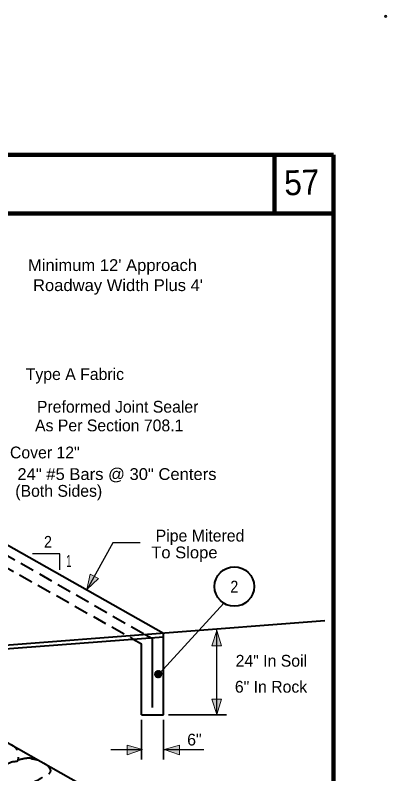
# Model space of a CAD drawing. Extents: x -8731 to -2100, y -66514 to -56618.
# Drawn here: x -2455 to -2100, y -66044 to -65319 of the extents above; entities that cross this region are included whole.
import ezdxf
from ezdxf.enums import TextEntityAlignment as Align

# ---------------------------------------------------------------- set-up
doc = ezdxf.new("R2010")
doc.units = 0
doc.header["$LTSCALE"] = 4.5
doc.header["$PDMODE"] = 32
doc.header["$PDSIZE"] = 2.25
doc.linetypes.add('MEDIUM_DASHED', pattern=[4.5, 3, -1.5])
doc.layers.add('1', color=7, linetype='Continuous', lineweight=13)
doc.layers.add('3', color=7, linetype='Continuous', lineweight=40)

msp = doc.modelspace()

# ---------------------------------------------------------------- hatches: boundary and pattern name
at = {"layer": '1'}
for points in [[(-2386.78, -65867.94), (-2375.6, -65857.32), (-2383.7, -65853.12)], [(-2262.56, -65906.96), (-2267.4, -65921.6), (-2258.28, -65921.48)], [(-2262.56, -65987.14), (-2267.4, -65972.5), (-2258.28, -65972.62)], [(-2333.68, -66020.8), (-2348.34, -66025.64), (-2348.22, -66016.52)], [(-2312.82, -66020.8), (-2298.18, -66025.64), (-2298.3, -66016.52)]]:
    msp.add_hatch(color=256, dxfattribs=at).paths.add_polyline_path(points)

# ---------------------------------------------------------------- linework, layer by layer
at = {"layer": '1', "lineweight": 100}
for p, q in [((-2151.28, -65452.56), (-3643.5, -65452.56)), ((-2207.54, -65452.56), (-2207.54, -65508.8)), ((-2151.28, -65452.56), (-2151.28, -66474)), ((-2151.28, -65508.8), (-3643.5, -65508.8))]:
    msp.add_line(p, q, dxfattribs=at)
at = {"layer": '1'}
for p, q in [((-2317.92, -65952.08), (-2322.08, -65947.92)), ((-2318.22, -65952.08), (-2322.08, -65948.36)), ((-2318.66, -65952.08), (-2322.08, -65948.68)), ((-2319.1, -65952.08), (-2322.08, -65949.12)), ((-2317.48, -65952.08), (-2321.94, -65947.48)), ((-2319.7, -65951.94), (-2321.94, -65949.86)), ((-2317.34, -65951.78), (-2321.78, -65947.32)), ((-2316.88, -65951.64), (-2321.64, -65947.04)), ((-2316.58, -65951.48), (-2321.5, -65946.6)), ((-2316.3, -65951.34), (-2321.18, -65946.44)), ((-2316, -65951.2), (-2321.04, -65946.14)), ((-2315.84, -65950.74), (-2320.74, -65945.84)), ((-2315.54, -65950.6), (-2320.6, -65945.7)), ((-2315.4, -65950.3), (-2320.14, -65945.56)), ((-2315.4, -65949.86), (-2319.86, -65945.24)), ((-2315.26, -65949.4), (-2319.56, -65945.24)), ((-2315.1, -65949.12), (-2319.1, -65945.24)), ((-2315.1, -65948.82), (-2318.82, -65945.1)), ((-2315.1, -65948.36), (-2318.22, -65945.24)), ((-2315.1, -65947.92), (-2317.78, -65945.24)), ((-2315.26, -65947.48), (-2317.34, -65945.24))]:
    msp.add_line(p, q, dxfattribs=at)
for points in [[(-2386.78, -65867.94), (-2375.6, -65857.32), (-2383.7, -65853.12)], [(-2262.56, -65906.96), (-2267.4, -65921.6), (-2258.28, -65921.48)], [(-2262.56, -65987.14), (-2267.4, -65972.5), (-2258.28, -65972.62)], [(-2333.68, -66020.8), (-2348.34, -66025.64), (-2348.22, -66016.52)], [(-2312.82, -66020.8), (-2298.18, -66025.64), (-2298.3, -66016.52)]]:
    msp.add_lwpolyline(points, close=True, dxfattribs=at)
msp.add_circle((-2318.52, -65948.67), 3.49, dxfattribs=at)
msp.add_point((-2101.34, -65320.34), dxfattribs=at)
at = {"layer": '3'}
for p, q in [((-2575.42, -65761.7), (-2313.62, -65909.46)), ((-3167.34, -65974.96), (-2159.32, -65897.58)), ((-3167.78, -65978.36), (-2313.46, -65912.88)), ((-2342.42, -65915.1), (-2334.56, -65919.56)), ((-2330.98, -65910.8), (-2324.02, -65914.66)), ((-2324.02, -65980.6), (-2324.02, -65914.66)), ((-2313.46, -65987.58), (-2313.46, -65909.46)), ((-2334.56, -65987.58), (-2334.56, -65919.56)), ((-2334.56, -65987.58), (-2313.46, -65987.58))]:
    msp.add_line(p, q, dxfattribs=at)
at = {"layer": '3', "linetype": 'MEDIUM_DASHED'}
for p, q in [((-2521.66, -65813.98), (-2342.42, -65915.1)), ((-2502.36, -65812.48), (-2331.14, -65910.8))]:
    msp.add_line(p, q, dxfattribs=at)
at = {"layer": '3', "lineweight": 25}
for p, q in [((-2361.88, -65823.32), (-2386.82, -65868.18)), ((-2335.74, -65823.32), (-2361.88, -65823.32)), ((-2412.52, -65833.72), (-2438.66, -65833.72)), ((-2412.52, -65849.02), (-2412.52, -65833.72)), ((-2256, -65880.96), (-2320.9, -65951.78)), ((-2262.68, -65987.58), (-2262.68, -65905.46)), ((-2334.56, -66020.98), (-2363.82, -66020.98)), ((-2275.02, -66020.98), (-2313.46, -66020.98))]:
    msp.add_line(p, q, dxfattribs=at)
at = {"layer": '3', "lineweight": 35}
for p, q in [((-2308.86, -65987.58), (-2253.48, -65987.58)), ((-2334.56, -66030.2), (-2334.56, -65992.18)), ((-2313.46, -66030.2), (-2313.46, -65992.18))]:
    msp.add_line(p, q, dxfattribs=at)
at = {"layer": '3'}
msp.add_lwpolyline([(-2576.46, -65949.7), (-2316, -66097.02), (-2316.88, -66170.96), (-2354.9, -66170.52)], dxfattribs=at)
msp.add_circle((-2245.9, -65864.99), 18.87, dxfattribs=at)
at = {"layer": '3', "linetype": 'MEDIUM_DASHED'}
for points in [[(-2468.94, -66011.78), (-2470.44, -66011.64), (-2475.94, -66012.68), (-2483.36, -66015.48), (-2486.02, -66017.72), (-2492.26, -66020.98), (-2495.54, -66022.02), (-2499.38, -66027.82), (-2498.5, -66029.3), (-2492.86, -66036.28), (-2491.08, -66037.76), (-2487.5, -66039.84), (-2485.74, -66040.6), (-2483.66, -66041.04), (-2481.28, -66041.18), (-2479.5, -66040.88), (-2478.02, -66040.6), (-2470.74, -66039.24), (-2462.12, -66034.06), (-2456.02, -66031.98), (-2452.62, -66031.24), (-2452.18, -66029.16), (-2452.18, -66023.96), (-2453.36, -66020.84), (-2456.32, -66017.88), (-2458.26, -66016.52), (-2459.74, -66015.94), (-2461.38, -66014.9), (-2467.32, -66012.68)], [(-2438.06, -66029.3), (-2442.82, -66029), (-2450.54, -66030.34), (-2455.14, -66031.52), (-2461.22, -66033.9), (-2465.38, -66035.98), (-2467.16, -66037.16), (-2470.28, -66040.28), (-2471.62, -66042.08), (-2472.5, -66044.16), (-2473.1, -66047.72), (-2472.96, -66049.64), (-2472.22, -66051.28), (-2469.24, -66054.56), (-2465.24, -66057.22), (-2463.3, -66057.52), (-2458.4, -66057.22), (-2456.32, -66056.92), (-2449.06, -66055.6), (-2438.5, -66051.88), (-2430.78, -66048.16), (-2428.1, -66046.38), (-2425.44, -66045.04), (-2421.88, -66042.68), (-2421.28, -66040.6), (-2422.02, -66038.8), (-2423.06, -66037.32), (-2426.78, -66034.36), (-2428.7, -66033.16), (-2432.56, -66031.38), (-2435.98, -66030.34), (-2440.3, -66029.6)]]:
    msp.add_spline(points, degree=3, dxfattribs=at)

# ---------------------------------------------------------------- texts
at = {"layer": '1', "width": 0.95}
msp.add_text('57', height=23.78, rotation=2.121, dxfattribs=at).set_placement((-2197.82, -65491.44))
at = {"layer": '3'}
for s, width, p in [("Minimum 12' Approach", 1.05, (-2362.27, -65563.6)), ("Roadway Width Plus 4'", 1.05, (-2357.03, -65582.76)), ('24" #5 Bars @ 30" Centers', 1.05, (-2358.02, -65763.2)), ('2', 0.9, (-2423.93, -65827.94)), ('To Slope', 1.05, (-2293.59, -65838.04)), ('1', 0.6, (-2404.05, -65846.2)), ('2', 0.9, (-2245.89, -65870.7))]:
    msp.add_text(s, height=11.28, dxfattribs=dict(at, width=width)).set_placement(p, align=Align.CENTER)
for s, p in [('Type A Fabric', (-2398.19, -65667.7)), ('Preformed Joint Sealer', (-2357.32, -65698.88)), ('As Per Section 708.1', (-2365.4, -65716.72)), ('Min. Cover 12"', (-2443.26, -65742.56)), ('(Both Sides)', (-2413.61, -65779.24)), ('Pipe Mitered', (-2278.65, -65822)), ('24" In Soil', (-2210.52, -65941.54)), ('6" In Rock', (-2210.82, -65966.34)), ('6"', (-2284.03, -66016.84))]:
    msp.add_text(s, height=11.28, dxfattribs=at).set_placement(p, align=Align.CENTER)

doc.saveas('drawing.dxf')
